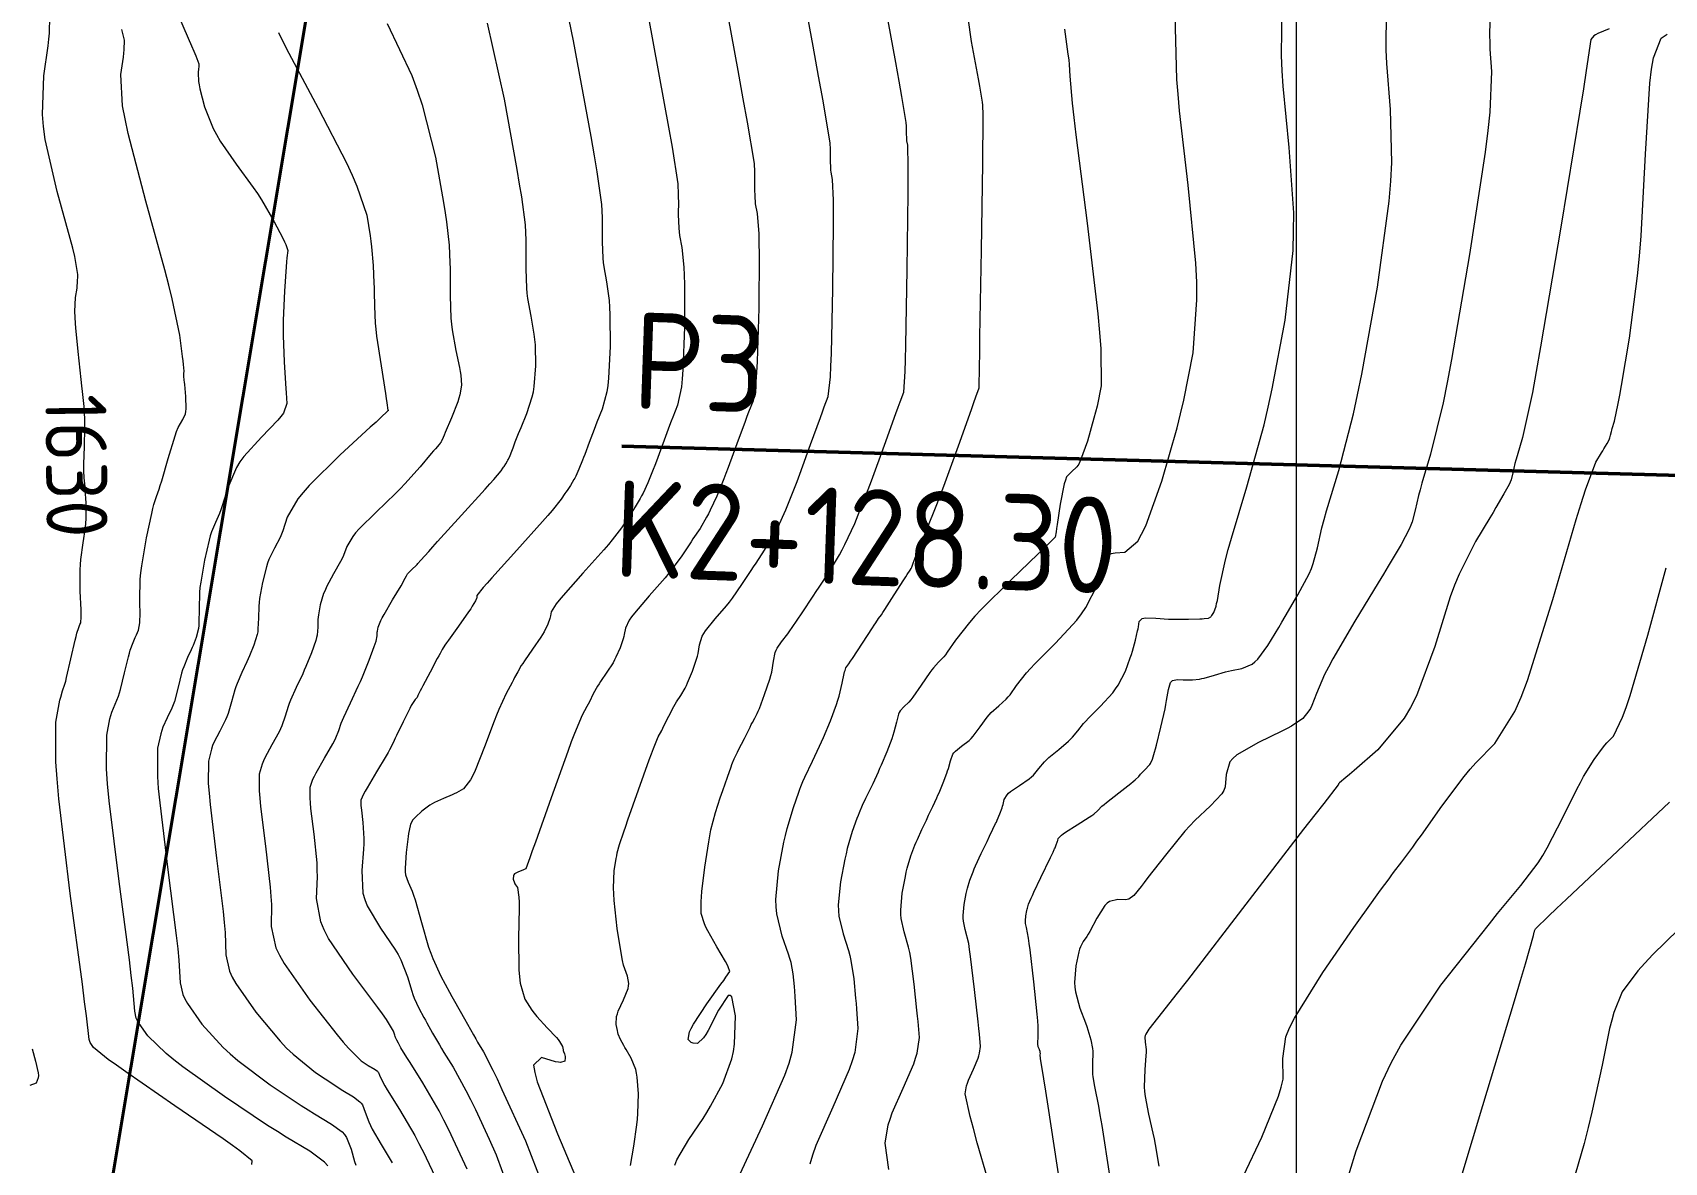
# Model space of a CAD drawing. Header units: millimetres. Extents: x 837475 to 838477, y 1189012 to 1191015.
# Drawn here: x 837597.9 to 837699.4, y 1189293.2 to 1189363.5 of the extents above; entities that cross this region are included whole.
import ezdxf

# ---------------------------------------------------------------- set-up
doc = ezdxf.new("R2010")
doc.units = ezdxf.units.MM
doc.header["$LTSCALE"] = 0.3
for name, color, linetype, lineweight in [('Absicisado Pto Obligatorio', 250, 'Continuous', 50), ('COORD', 253, 'Continuous', 20), ('CORREDORVIA', 94, 'Continuous', 40)]:
    doc.layers.add(name, color=color, linetype=linetype, lineweight=lineweight)
doc.layers.add('COTAS 10', color=7, linetype='Continuous', lineweight=9, true_color=0x6e3e2d)
doc.layers.add('COTAS INT', color=7, linetype='Continuous', lineweight=5, true_color=0x9fa19f)
doc.styles.get("Standard").update_dxf_attribs({"font": 'isocp2.shx', "bigfont": '@extfont2.shx'})

msp = doc.modelspace()

# ---------------------------------------------------------------- linework, layer by layer
at = {"layer": 'Absicisado Pto Obligatorio'}
msp.add_line((837723.49, 1189335.31), (837634.55, 1189337.8), dxfattribs=at)
at = {"layer": 'COORD'}
msp.add_line((837676.51, 1189013.87), (837676.51, 1191013.87), dxfattribs=at)
at = {"layer": 'CORREDORVIA'}
msp.add_lwpolyline([(837918.48, 1189883.49), (837925.04, 1189453.38), (837902.5, 1189217.71), (837593.19, 1189234.4), (837666.02, 1189670.12), (837623.32, 1189818.02), (837548.5, 1190011.45), (837506.88, 1190461.6), (837936.28, 1190278.25), (837938.05, 1190355.4), (837933.05, 1190517.45), (837913.69, 1190646.74), (837916.91, 1190801.89), (837910.68, 1191000.96), (838213.03, 1190992.91), (838237.17, 1190821.34), (838237, 1190602.88), (838240.03, 1190437.2), (838238.1, 1190145.73), (838184.2, 1189898.28), (837758.84, 1190109.91), (837918.48, 1189883.49)], dxfattribs=at)
at = {"layer": 'COTAS 10'}
for points in [[(837637.85, 1189293.06), (837637.98, 1189293.4), (837638.72, 1189294.65), (837639.61, 1189295.97), (837639.85, 1189296.34), (837640.07, 1189296.73), (837640.84, 1189298.15), (837641.4, 1189299.68), (837641.5, 1189300.13), (837641.57, 1189300.59), (837641.63, 1189302.36), (837641.4, 1189303.53), (837641.3, 1189303.62), (837641.17, 1189303.61), (837640.57, 1189302.71), (837639.93, 1189301.44), (837639.78, 1189301.19), (837639.64, 1189300.99), (837639.26, 1189300.64), (837639, 1189300.65), (837638.93, 1189300.67), (837638.87, 1189300.7), (837638.69, 1189300.87), (837638.77, 1189301.35), (837638.88, 1189301.57), (837639.02, 1189301.83), (837639.85, 1189303.09), (837640.72, 1189304.32), (837640.9, 1189304.56), (837641.03, 1189304.76), (837641.28, 1189305.12), (837641.18, 1189305.4), (837641.1, 1189305.55), (837641, 1189305.73), (837640.46, 1189306.64), (837639.9, 1189307.63), (837639.78, 1189307.86), (837639.69, 1189308.08), (837639.5, 1189308.71), (837639.49, 1189309.47), (837639.51, 1189309.76), (837639.54, 1189310.09), (837639.71, 1189311.6), (837639.96, 1189313.18), (837640.03, 1189313.56), (837640.1, 1189313.92), (837640.39, 1189315.01), (837640.68, 1189315.91), (837640.76, 1189316.15), (837640.84, 1189316.38), (837641.12, 1189317.2), (837641.35, 1189317.85), (837641.4, 1189317.99), (837641.45, 1189318.1), (837641.55, 1189318.35), (837641.69, 1189318.62), (837641.75, 1189318.75), (837641.82, 1189318.89), (837642.18, 1189319.61), (837642.54, 1189320.32), (837642.61, 1189320.47), (837642.68, 1189320.6), (837642.83, 1189320.86), (837642.98, 1189321.16), (837643.04, 1189321.31), (837643.11, 1189321.48), (837643.44, 1189322.34), (837643.77, 1189323.29), (837643.83, 1189323.52), (837643.89, 1189323.74), (837644, 1189324.42), (837644.1, 1189324.96), (837644.15, 1189325.09), (837644.21, 1189325.22), (837644.48, 1189325.62), (837644.88, 1189326.12), (837645.01, 1189326.3), (837645.16, 1189326.51), (837645.78, 1189327.43), (837646.46, 1189328.46), (837646.64, 1189328.74), (837646.82, 1189329.01), (837647.47, 1189329.99), (837648.09, 1189331.03), (837648.26, 1189331.34), (837648.43, 1189331.68), (837649.04, 1189332.99), (837649.68, 1189334.59), (837649.88, 1189335.1), (837650.09, 1189335.64), (837650.9, 1189337.85), (837651.6, 1189339.83), (837651.74, 1189340.22), (837651.86, 1189340.54), (837652.09, 1189341.15), (837652.17, 1189342.43), (837652.19, 1189343.17), (837652.21, 1189344.08), (837652.3, 1189348.78), (837652.36, 1189353.5), (837652.37, 1189354.42), (837652.37, 1189355.18), (837652.34, 1189356.52), (837652.29, 1189356.79), (837652.28, 1189356.87), (837652.28, 1189356.95), (837652.27, 1189357.25), (837652.27, 1189357.54), (837652.27, 1189357.61), (837652.26, 1189357.69), (837652.25, 1189357.92), (837651.97, 1189359.55), (837651.8, 1189360.5), (837651.59, 1189361.66), (837650.49, 1189367.66)], [(837661.82, 1189291.84), (837661.07, 1189296.73), (837660.92, 1189297.67), (837660.81, 1189298.43), (837660.6, 1189299.69), (837660.59, 1189299.78), (837660.58, 1189299.83), (837660.58, 1189299.92), (837660.59, 1189300), (837660.58, 1189300.05), (837660.57, 1189300.13), (837660.54, 1189300.23), (837660.53, 1189300.26), (837660.52, 1189300.29), (837660.46, 1189300.43), (837660.43, 1189300.61), (837660.43, 1189300.67), (837660.43, 1189300.73), (837660.46, 1189300.99), (837660.44, 1189301.7), (837660.42, 1189302.04), (837660.39, 1189302.45), (837660.18, 1189304.46), (837659.95, 1189306.46), (837659.89, 1189306.86), (837659.85, 1189307.19), (837659.73, 1189307.85), (837659.67, 1189308.1), (837659.66, 1189308.18), (837659.66, 1189308.26), (837659.69, 1189308.58), (837659.75, 1189308.9), (837659.76, 1189308.98), (837659.78, 1189309.06), (837659.85, 1189309.29), (837660.01, 1189309.68), (837660.09, 1189309.84), (837660.18, 1189310.04), (837660.62, 1189310.96), (837661.22, 1189312.21), (837661.38, 1189312.54), (837661.45, 1189312.71), (837661.47, 1189312.75), (837661.5, 1189312.8), (837661.57, 1189312.98), (837661.64, 1189313.16), (837661.65, 1189313.21), (837661.67, 1189313.25), (837661.7, 1189313.39), (837661.9, 1189313.6), (837662.01, 1189313.68), (837662.15, 1189313.78), (837662.88, 1189314.24), (837663.63, 1189314.71), (837663.78, 1189314.81), (837663.91, 1189314.9), (837664.16, 1189315.13), (837664.42, 1189315.39), (837664.55, 1189315.5), (837664.7, 1189315.62), (837665.46, 1189316.22), (837666.21, 1189316.81), (837666.36, 1189316.93), (837666.48, 1189317.03), (837666.72, 1189317.25), (837666.82, 1189317.38), (837666.86, 1189317.43), (837666.91, 1189317.48), (837667.12, 1189317.69), (837667.34, 1189317.93), (837667.39, 1189317.99), (837667.43, 1189318.06), (837667.56, 1189318.31), (837667.69, 1189318.76), (837667.75, 1189318.96), (837667.81, 1189319.2), (837668.08, 1189320.3), (837668.34, 1189321.46), (837668.4, 1189321.73), (837668.44, 1189321.97), (837668.56, 1189322.66), (837668.69, 1189323.08), (837668.74, 1189323.16), (837668.81, 1189323.21), (837669.11, 1189323.28), (837669.47, 1189323.25), (837669.57, 1189323.25), (837669.67, 1189323.25), (837670.04, 1189323.25), (837670.48, 1189323.3), (837670.62, 1189323.33), (837670.78, 1189323.36), (837671.41, 1189323.55), (837672.1, 1189323.75), (837672.28, 1189323.8), (837672.47, 1189323.84), (837673.12, 1189323.96), (837673.76, 1189324.23), (837673.93, 1189324.37), (837674.11, 1189324.54), (837674.74, 1189325.4), (837675.41, 1189326.51), (837675.61, 1189326.84), (837675.82, 1189327.19), (837676.6, 1189328.54), (837677.3, 1189329.85), (837677.44, 1189330.18), (837677.56, 1189330.49), (837677.83, 1189331.46), (837678.1, 1189332.72), (837678.24, 1189333.22), (837678.39, 1189333.77), (837679.14, 1189336.28), (837680.06, 1189339.8), (837680.32, 1189340.99), (837680.58, 1189342.27), (837681.55, 1189347.68), (837682.27, 1189353.03), (837682.38, 1189354.28), (837682.45, 1189355.43), (837682.36, 1189358.74), (837682.13, 1189361.59), (837682.1, 1189362.45), (837682.09, 1189363.34), (837682.2, 1189366.81)], [(837611.55, 1189293.11), (837611.56, 1189293.33), (837610.8, 1189293.95), (837610.34, 1189294.29), (837609.76, 1189294.7), (837606.76, 1189296.76), (837603.72, 1189298.86), (837603.12, 1189299.28), (837602.62, 1189299.64), (837601.71, 1189300.38), (837601.53, 1189300.63), (837601.5, 1189300.69), (837601.47, 1189300.75), (837601.44, 1189300.89), (837601.27, 1189302.35), (837601.15, 1189303.23), (837601.01, 1189304.32), (837600.25, 1189309.96), (837599.54, 1189315.85), (837599.43, 1189317.09), (837599.35, 1189318.16), (837599.36, 1189320.63), (837599.57, 1189321.76), (837599.61, 1189321.99), (837599.66, 1189322.18), (837599.78, 1189322.58), (837599.92, 1189322.98), (837599.97, 1189323.18), (837600.03, 1189323.41), (837600.3, 1189324.57), (837600.57, 1189325.73), (837600.63, 1189325.96), (837600.67, 1189326.15), (837600.78, 1189326.52), (837600.83, 1189326.64), (837600.86, 1189326.7), (837600.91, 1189326.81), (837600.93, 1189327.18), (837600.93, 1189327.38), (837600.93, 1189327.61), (837600.88, 1189328.77), (837600.87, 1189330.09), (837600.89, 1189330.43), (837600.91, 1189330.75), (837601.05, 1189331.78), (837601.2, 1189332.73), (837601.22, 1189333), (837601.24, 1189333.27), (837601.24, 1189334.26), (837601.19, 1189335.1), (837601.18, 1189335.29), (837601.16, 1189335.45), (837601.12, 1189335.82), (837601.09, 1189336.26), (837601.09, 1189336.46), (837601.09, 1189336.68), (837601.13, 1189337.76), (837601.17, 1189338.93), (837601.17, 1189339.21), (837601.16, 1189339.47), (837601.12, 1189340.26), (837601.02, 1189341.2), (837600.98, 1189341.55), (837600.94, 1189341.94), (837600.74, 1189343.69), (837600.6, 1189345.15), (837600.58, 1189345.43), (837600.56, 1189345.82), (837600.54, 1189346.16), (837600.59, 1189347.04), (837600.68, 1189347.63), (837600.69, 1189347.78), (837600.71, 1189347.94), (837600.73, 1189348.48), (837600.53, 1189349.58), (837600.41, 1189350.1), (837600.25, 1189350.7), (837599.44, 1189353.63), (837598.7, 1189356.87), (837598.59, 1189357.67), (837598.52, 1189358.43), (837598.61, 1189360.82), (837598.88, 1189362.69), (837598.93, 1189363.11), (837598.97, 1189363.49), (837598.99, 1189364.53)], [(837624.94, 1189292.82), (837624.22, 1189294.37), (837623.79, 1189295.27), (837623.48, 1189295.87), (837623.19, 1189296.44), (837622.18, 1189298.19), (837621.39, 1189299.45), (837621.23, 1189299.7), (837621.09, 1189299.92), (837620.82, 1189300.37), (837620.71, 1189300.56), (837620.69, 1189300.61), (837620.66, 1189300.66), (837620.57, 1189300.83), (837620.48, 1189301.01), (837620.46, 1189301.07), (837620.44, 1189301.14), (837620.36, 1189301.4), (837619.93, 1189302.12), (837619.68, 1189302.47), (837619.38, 1189302.88), (837617.82, 1189304.94), (837616.32, 1189307.17), (837616.04, 1189307.7), (837615.83, 1189308.19), (837615.57, 1189309.65), (837615.63, 1189311), (837615.62, 1189311.42), (837615.6, 1189311.87), (837615.42, 1189313.65), (837615.22, 1189315.26), (837615.19, 1189315.6), (837615.17, 1189315.9), (837615.17, 1189316.57), (837615.35, 1189317.08), (837615.44, 1189317.26), (837615.54, 1189317.47), (837616.06, 1189318.38), (837616.58, 1189319.27), (837616.68, 1189319.47), (837616.77, 1189319.65), (837616.95, 1189320.1), (837617.1, 1189320.56), (837617.18, 1189320.74), (837617.26, 1189320.93), (837617.69, 1189321.83), (837618.17, 1189322.87), (837618.3, 1189323.15), (837618.42, 1189323.44), (837618.84, 1189324.47), (837619.16, 1189325.32), (837619.22, 1189325.5), (837619.27, 1189325.65), (837619.34, 1189325.99), (837619.35, 1189326.17), (837619.35, 1189326.23), (837619.36, 1189326.29), (837619.4, 1189326.53), (837619.57, 1189326.95), (837619.66, 1189327.12), (837619.77, 1189327.32), (837620.3, 1189328.23), (837620.83, 1189329.11), (837620.93, 1189329.28), (837621.01, 1189329.43), (837621.16, 1189329.72), (837621.23, 1189329.84), (837621.27, 1189329.89), (837621.31, 1189329.93), (837621.52, 1189330.14), (837621.76, 1189330.37), (837621.82, 1189330.43), (837621.87, 1189330.49), (837622.06, 1189330.69), (837622.55, 1189331.24), (837622.8, 1189331.52), (837623.09, 1189331.85), (837624.58, 1189333.49), (837626.06, 1189335.12), (837626.35, 1189335.45), (837626.59, 1189335.72), (837627.05, 1189336.25), (837627.16, 1189336.43), (837627.2, 1189336.48), (837627.23, 1189336.53), (837627.34, 1189336.7), (837627.45, 1189336.88), (837627.47, 1189336.93), (837627.5, 1189336.99), (837627.61, 1189337.22), (837627.72, 1189337.49), (837627.76, 1189337.58), (837627.79, 1189337.68), (837627.93, 1189338.06), (837628.13, 1189338.58), (837628.21, 1189338.76), (837628.29, 1189338.96), (837628.65, 1189339.82), (837628.99, 1189340.86), (837629.06, 1189341.18), (837629.11, 1189341.5), (837629.21, 1189342.79), (837629.18, 1189344.09), (837629.15, 1189344.43), (837629.11, 1189344.76), (837628.92, 1189345.88), (837628.72, 1189346.98), (837628.68, 1189347.3), (837628.65, 1189347.62), (837628.61, 1189348.83), (837628.61, 1189350.01), (837628.61, 1189350.31), (837628.6, 1189350.6), (837628.56, 1189351.56), (837628.33, 1189353.3), (837628.2, 1189354.08), (837628.05, 1189355), (837627.26, 1189359.38), (837626.21, 1189364.1)], [(837686.11, 1189290.15), (837688.11, 1189296.77), (837690.07, 1189303.29), (837690.44, 1189304.55), (837690.75, 1189305.58), (837691.26, 1189307.34), (837691.3, 1189307.55), (837691.31, 1189307.6), (837691.32, 1189307.64), (837691.37, 1189307.76), (837692.18, 1189308.56), (837692.68, 1189309.03), (837693.3, 1189309.61), (837696.5, 1189312.61), (837699.72, 1189315.65)]]:
    msp.add_lwpolyline(points, dxfattribs=at)
at = {"layer": 'COTAS INT'}
for points in [[(837635.09, 1189293.05), (837635.31, 1189294.24), (837635.5, 1189295.57), (837635.54, 1189295.93), (837635.56, 1189296.28), (837635.6, 1189297.49), (837635.52, 1189298.54), (837635.47, 1189298.79), (837635.42, 1189299.02), (837635.13, 1189299.72), (837634.82, 1189300.25), (837634.74, 1189300.38), (837634.68, 1189300.5), (837634.48, 1189300.88), (837634.34, 1189301.22), (837634.31, 1189301.32), (837634.29, 1189301.43), (837634.2, 1189301.82), (837634.23, 1189302.31), (837634.28, 1189302.47), (837634.33, 1189302.64), (837634.66, 1189303.35), (837634.95, 1189304.05), (837634.98, 1189304.21), (837635, 1189304.37), (837634.9, 1189304.82), (837634.66, 1189305.5), (837634.59, 1189305.8), (837634.53, 1189306.15), (837634.27, 1189307.79), (837634.08, 1189309.53), (837634.06, 1189309.94), (837634.04, 1189310.31), (837634.08, 1189311.37), (837634.2, 1189312.13), (837634.24, 1189312.31), (837634.27, 1189312.49), (837634.41, 1189313.01), (837634.68, 1189313.8), (837634.8, 1189314.15), (837634.93, 1189314.54), (837635.59, 1189316.42), (837636.25, 1189318.27), (837636.4, 1189318.66), (837636.52, 1189318.99), (837636.82, 1189319.7), (837637.04, 1189320.11), (837637.11, 1189320.25), (837637.18, 1189320.39), (837637.48, 1189320.99), (837637.79, 1189321.59), (837637.87, 1189321.74), (837637.95, 1189321.88), (837638.22, 1189322.29), (837638.49, 1189322.74), (837638.57, 1189322.9), (837638.65, 1189323.07), (837638.95, 1189323.8), (837639.21, 1189324.55), (837639.26, 1189324.73), (837639.3, 1189324.9), (837639.39, 1189325.44), (837639.56, 1189325.97), (837639.66, 1189326.14), (837639.77, 1189326.31), (837640.36, 1189327.05), (837641.06, 1189327.86), (837641.25, 1189328.09), (837641.43, 1189328.33), (837642.03, 1189329.19), (837642.6, 1189330.05), (837642.75, 1189330.29), (837642.91, 1189330.52), (837643.44, 1189331.33), (837643.96, 1189332.2), (837644.11, 1189332.46), (837644.25, 1189332.74), (837644.75, 1189333.83), (837645.29, 1189335.17), (837645.46, 1189335.59), (837645.63, 1189336.05), (837646.3, 1189337.9), (837646.91, 1189339.58), (837647.04, 1189339.93), (837647.15, 1189340.23), (837647.4, 1189340.89), (837647.53, 1189342.11), (837647.56, 1189342.77), (837647.59, 1189343.56), (837647.68, 1189347.58), (837647.73, 1189351.62), (837647.73, 1189352.42), (837647.72, 1189353.09), (837647.66, 1189354.39), (837647.58, 1189354.83), (837647.56, 1189354.96), (837647.55, 1189355.08), (837647.54, 1189355.56), (837647.54, 1189356.03), (837647.53, 1189356.15), (837647.53, 1189356.27), (837647.52, 1189356.65), (837647.07, 1189359.27), (837646.79, 1189360.8), (837646.45, 1189362.67), (837644.67, 1189372.34)], [(837640.11, 1189370.22), (837641.77, 1189361.17), (837642.09, 1189359.4), (837642.35, 1189357.95), (837642.78, 1189355.38), (837642.8, 1189354.85), (837642.8, 1189354.69), (837642.81, 1189354.53), (837642.81, 1189353.88), (837642.83, 1189353.22), (837642.84, 1189353.04), (837642.86, 1189352.87), (837642.97, 1189352.27), (837643.07, 1189351.01), (837643.08, 1189350.42), (837643.09, 1189349.74), (837643.07, 1189346.38), (837642.97, 1189343.05), (837642.94, 1189342.37), (837642.9, 1189341.8), (837642.72, 1189340.62), (837642.43, 1189339.91), (837642.33, 1189339.64), (837642.22, 1189339.33), (837641.71, 1189337.94), (837641.17, 1189336.46), (837641.03, 1189336.09), (837640.9, 1189335.75), (837640.47, 1189334.68), (837640.06, 1189333.8), (837639.95, 1189333.58), (837639.83, 1189333.37), (837639.42, 1189332.67), (837638.98, 1189332.02), (837638.86, 1189331.83), (837638.74, 1189331.65), (837638.29, 1189330.96), (837637.69, 1189330.15), (837637.48, 1189329.89), (837637.25, 1189329.61), (837636.25, 1189328.47), (837635.34, 1189327.41), (837635.16, 1189327.18), (837635.02, 1189326.97), (837634.78, 1189326.46), (837634.71, 1189326.07), (837634.68, 1189325.94), (837634.64, 1189325.81), (837634.45, 1189325.25), (837634.19, 1189324.66), (837634.1, 1189324.49), (837634.01, 1189324.32), (837633.62, 1189323.73), (837633.23, 1189323.16), (837633.14, 1189323.01), (837633.05, 1189322.86), (837632.78, 1189322.38), (837632.54, 1189321.89), (837632.46, 1189321.75), (837632.39, 1189321.6), (837632.09, 1189321.05), (837631.61, 1189319.91), (837631.41, 1189319.4), (837631.19, 1189318.8), (837630.16, 1189315.92), (837629.18, 1189313.15), (837628.99, 1189312.61), (837628.84, 1189312.19), (837628.58, 1189311.5), (837628.49, 1189311.46), (837628.45, 1189311.44), (837628.4, 1189311.42), (837628.13, 1189311.32), (837627.88, 1189311.18), (837627.84, 1189311.13), (837627.81, 1189311.08), (837627.8, 1189310.86), (837627.89, 1189310.63), (837627.91, 1189310.57), (837627.94, 1189310.51), (837628.07, 1189310.33), (837628.16, 1189309.74), (837628.17, 1189309.43), (837628.18, 1189309.06), (837628.14, 1189307.19), (837628.15, 1189305.21), (837628.19, 1189304.78), (837628.24, 1189304.39), (837628.53, 1189303.39), (837628.97, 1189302.71), (837629.11, 1189302.51), (837629.27, 1189302.32), (837629.91, 1189301.61), (837630.49, 1189301), (837630.6, 1189300.87), (837630.69, 1189300.75), (837630.86, 1189300.44), (837630.9, 1189300.24), (837630.91, 1189300.19), (837630.93, 1189300.14), (837630.99, 1189299.99), (837631.03, 1189299.83), (837631.04, 1189299.78), (837631.04, 1189299.73), (837631.01, 1189299.54), (837630.75, 1189299.45), (837630.62, 1189299.47), (837630.44, 1189299.5), (837629.57, 1189299.77), (837629.07, 1189299.28), (837629.14, 1189298.83), (837629.29, 1189298.25), (837630.56, 1189295.01), (837632.06, 1189291.42)], [(837630.27, 1189369.16), (837631.54, 1189363), (837632.62, 1189357.05), (837632.83, 1189355.86), (837633, 1189354.85), (837633.3, 1189352.83), (837633.34, 1189352.02), (837633.34, 1189351.77), (837633.34, 1189351.52), (837633.34, 1189350.51), (837633.38, 1189349.49), (837633.4, 1189349.21), (837633.43, 1189348.94), (837633.6, 1189348.01), (837633.77, 1189346.85), (837633.79, 1189346.43), (837633.81, 1189345.97), (837633.83, 1189343.99), (837633.73, 1189342.02), (837633.68, 1189341.57), (837633.62, 1189341.17), (837633.34, 1189340.09), (837633, 1189339.28), (837632.91, 1189339.06), (837632.83, 1189338.83), (837632.52, 1189338.02), (837632.25, 1189337.27), (837632.18, 1189337.08), (837632.11, 1189336.91), (837631.89, 1189336.37), (837631.69, 1189335.93), (837631.63, 1189335.81), (837631.58, 1189335.71), (837631.36, 1189335.35), (837631.15, 1189335.03), (837631.08, 1189334.93), (837631.02, 1189334.84), (837630.79, 1189334.49), (837630.23, 1189333.79), (837629.95, 1189333.47), (837629.63, 1189333.1), (837628.03, 1189331.33), (837626.47, 1189329.6), (837626.18, 1189329.26), (837625.94, 1189328.99), (837625.55, 1189328.5), (837625.53, 1189328.39), (837625.53, 1189328.36), (837625.52, 1189328.32), (837625.46, 1189328.17), (837625.26, 1189327.83), (837625.16, 1189327.67), (837625.03, 1189327.49), (837624.4, 1189326.59), (837623.78, 1189325.72), (837623.66, 1189325.55), (837623.56, 1189325.41), (837623.38, 1189325.14), (837623.25, 1189324.89), (837623.17, 1189324.75), (837623.08, 1189324.58), (837622.64, 1189323.74), (837622.19, 1189322.89), (837622.1, 1189322.72), (837622.02, 1189322.57), (837621.88, 1189322.27), (837621.83, 1189322.16), (837621.81, 1189322.13), (837621.79, 1189322.11), (837621.71, 1189322.03), (837621.53, 1189321.78), (837621.46, 1189321.65), (837621.37, 1189321.48), (837620.95, 1189320.64), (837620.54, 1189319.8), (837620.46, 1189319.63), (837620.39, 1189319.49), (837620.28, 1189319.21), (837620.11, 1189318.9), (837620.02, 1189318.73), (837619.91, 1189318.53), (837619.31, 1189317.54), (837618.71, 1189316.53), (837618.6, 1189316.32), (837618.5, 1189316.14), (837618.33, 1189315.76), (837618.33, 1189315.44), (837618.34, 1189315.3), (837618.36, 1189315.14), (837618.45, 1189314.38), (837618.52, 1189313.38), (837618.51, 1189313.06), (837618.5, 1189312.73), (837618.39, 1189311.4), (837618.46, 1189309.98), (837618.57, 1189309.59), (837618.71, 1189309.2), (837619.54, 1189307.8), (837620.45, 1189306.49), (837620.65, 1189306.16), (837620.82, 1189305.84), (837621.23, 1189304.78), (837621.49, 1189303.89), (837621.57, 1189303.67), (837621.64, 1189303.46), (837621.93, 1189302.82), (837622.25, 1189302.25), (837622.34, 1189302.08), (837622.44, 1189301.91), (837622.79, 1189301.27), (837623.21, 1189300.54), (837623.35, 1189300.32), (837623.49, 1189300.08), (837624.07, 1189299.15), (837624.86, 1189297.71), (837625.14, 1189297.15), (837625.45, 1189296.52), (837626.3, 1189294.68), (837626.75, 1189293.7), (837627.52, 1189291.54)], [(837635.82, 1189366.61), (837637.2, 1189359.11), (837637.46, 1189357.63), (837637.68, 1189356.4), (837638.04, 1189354.11), (837638.07, 1189353.44), (837638.07, 1189353.23), (837638.08, 1189353.02), (837638.07, 1189352.2), (837638.1, 1189351.35), (837638.12, 1189351.13), (837638.15, 1189350.9), (837638.29, 1189350.14), (837638.42, 1189348.93), (837638.44, 1189348.43), (837638.45, 1189347.85), (837638.45, 1189345.19), (837638.35, 1189342.53), (837638.31, 1189341.97), (837638.26, 1189341.49), (837638.03, 1189340.35), (837637.72, 1189339.6), (837637.62, 1189339.35), (837637.52, 1189339.08), (837636.71, 1189336.86), (837636.6, 1189336.59), (837636.51, 1189336.33), (837636.18, 1189335.52), (837635.88, 1189334.86), (837635.79, 1189334.7), (837635.7, 1189334.54), (837635.39, 1189334.01), (837635.07, 1189333.52), (837634.97, 1189333.38), (837634.88, 1189333.24), (837634.54, 1189332.72), (837633.96, 1189331.97), (837633.72, 1189331.68), (837633.44, 1189331.35), (837632.14, 1189329.9), (837630.91, 1189328.51), (837630.67, 1189328.22), (837630.48, 1189327.98), (837630.17, 1189327.48), (837630.12, 1189327.23), (837630.1, 1189327.15), (837630.08, 1189327.06), (837629.96, 1189326.71), (837629.72, 1189326.24), (837629.63, 1189326.08), (837629.52, 1189325.91), (837629.01, 1189325.16), (837628.5, 1189324.44), (837628.4, 1189324.28), (837628.3, 1189324.14), (837628.08, 1189323.76), (837627.89, 1189323.39), (837627.82, 1189323.25), (837627.74, 1189323.09), (837627.37, 1189322.4), (837626.9, 1189321.4), (837626.76, 1189321.06), (837626.61, 1189320.69), (837626.02, 1189319.09), (837625.44, 1189317.61), (837625.29, 1189317.3), (837625.15, 1189317.04), (837624.71, 1189316.48), (837624.27, 1189316.23), (837624.14, 1189316.16), (837624, 1189316.1), (837623.46, 1189315.88), (837622.9, 1189315.63), (837622.76, 1189315.55), (837622.61, 1189315.46), (837622.12, 1189315.09), (837621.73, 1189314.72), (837621.64, 1189314.63), (837621.57, 1189314.54), (837621.42, 1189314.28), (837621.33, 1189313.88), (837621.3, 1189313.7), (837621.27, 1189313.5), (837621.14, 1189312.52), (837621.08, 1189311.53), (837621.08, 1189311.32), (837621.1, 1189311.13), (837621.26, 1189310.67), (837621.52, 1189310.1), (837621.61, 1189309.85), (837621.71, 1189309.56), (837622.1, 1189308.16), (837622.54, 1189306.63), (837622.67, 1189306.26), (837622.8, 1189305.91), (837623.3, 1189304.82), (837623.84, 1189303.83), (837623.99, 1189303.55), (837624.16, 1189303.26), (837624.77, 1189302.17), (837625.34, 1189301.17), (837625.47, 1189300.93), (837625.59, 1189300.72), (837625.96, 1189300.12), (837626.54, 1189298.98), (837626.8, 1189298.43), (837627.1, 1189297.77), (837628.56, 1189294.57), (837629.97, 1189290.93)], [(837641.89, 1189292.49), (837643.31, 1189295.5), (837644.7, 1189298.66), (837644.96, 1189299.4), (837645.16, 1189300.09), (837645.43, 1189302.11), (837645.34, 1189303.56), (837645.32, 1189303.88), (837645.29, 1189304.18), (837645.22, 1189304.97), (837645.08, 1189305.68), (837645.01, 1189305.92), (837644.92, 1189306.19), (837644.52, 1189307.31), (837644.19, 1189308.7), (837644.15, 1189309.13), (837644.14, 1189309.58), (837644.3, 1189311.37), (837644.64, 1189313.15), (837644.74, 1189313.58), (837644.84, 1189314), (837645.23, 1189315.31), (837645.57, 1189316.27), (837645.63, 1189316.46), (837645.69, 1189316.62), (837645.81, 1189316.94), (837645.94, 1189317.2), (837646.42, 1189318.2), (837646.85, 1189319.12), (837646.97, 1189319.39), (837647.09, 1189319.67), (837647.53, 1189320.71), (837647.91, 1189321.73), (837648, 1189321.99), (837648.07, 1189322.23), (837648.27, 1189323.04), (837648.39, 1189323.64), (837648.41, 1189323.75), (837648.44, 1189323.84), (837648.49, 1189324.01), (837648.68, 1189324.26), (837648.78, 1189324.41), (837648.9, 1189324.59), (837649.52, 1189325.53), (837650.14, 1189326.48), (837650.26, 1189326.66), (837650.36, 1189326.81), (837650.53, 1189327.06), (837650.7, 1189327.3), (837650.79, 1189327.45), (837650.91, 1189327.62), (837651.5, 1189328.55), (837652.09, 1189329.48), (837652.21, 1189329.66), (837652.3, 1189329.81), (837652.49, 1189330.08), (837652.55, 1189330.18), (837652.57, 1189330.22), (837652.59, 1189330.27), (837652.68, 1189330.52), (837652.86, 1189331.02), (837652.94, 1189331.22), (837653.04, 1189331.46), (837653.5, 1189332.56), (837654.14, 1189334.16), (837654.35, 1189334.71), (837654.58, 1189335.3), (837655.49, 1189337.81), (837656.3, 1189340.08), (837656.45, 1189340.51), (837656.58, 1189340.86), (837656.78, 1189341.42), (837656.8, 1189342.74), (837656.82, 1189343.57), (837656.83, 1189344.59), (837656.92, 1189349.98), (837657, 1189355.38), (837657.01, 1189356.42), (837657.02, 1189357.26), (837657.03, 1189358.65), (837657.01, 1189358.75), (837657, 1189358.78), (837657, 1189358.81), (837657, 1189358.93), (837657, 1189359.07), (837656.99, 1189359.1), (837656.99, 1189359.19), (837656.88, 1189359.82), (837656.82, 1189360.19), (837656.73, 1189360.64), (837656.31, 1189362.97), (837655.91, 1189365.78)], [(837651.17, 1189292.79), (837650.94, 1189294.44), (837651.13, 1189295.57), (837651.24, 1189295.93), (837651.37, 1189296.31), (837652.05, 1189297.86), (837652.71, 1189299.36), (837652.83, 1189299.72), (837652.93, 1189300.04), (837653.06, 1189301.01), (837652.98, 1189302), (837652.95, 1189302.34), (837652.91, 1189302.71), (837652.74, 1189304.32), (837652.53, 1189305.93), (837652.46, 1189306.29), (837652.39, 1189306.63), (837652.12, 1189307.58), (837651.93, 1189308.4), (837651.91, 1189308.65), (837651.9, 1189308.92), (837651.99, 1189309.98), (837652.19, 1189311.02), (837652.25, 1189311.28), (837652.31, 1189311.53), (837652.54, 1189312.3), (837652.79, 1189312.97), (837652.86, 1189313.15), (837652.94, 1189313.33), (837653.21, 1189313.95), (837653.5, 1189314.53), (837653.64, 1189314.84), (837653.9, 1189315.37), (837654.15, 1189315.91), (837654.22, 1189316.07), (837654.29, 1189316.23), (837654.55, 1189316.85), (837654.78, 1189317.44), (837654.82, 1189317.6), (837654.87, 1189317.74), (837654.99, 1189318.21), (837655.14, 1189318.62), (837655.21, 1189318.72), (837655.3, 1189318.81), (837655.69, 1189319.13), (837656.15, 1189319.48), (837656.28, 1189319.61), (837656.4, 1189319.74), (837656.84, 1189320.33), (837657.28, 1189320.93), (837657.4, 1189321.08), (837657.53, 1189321.22), (837658, 1189321.64), (837658.46, 1189322.06), (837658.58, 1189322.19), (837658.7, 1189322.33), (837659.11, 1189322.9), (837659.72, 1189323.69), (837659.97, 1189323.96), (837660.24, 1189324.25), (837661.53, 1189325.53), (837662.85, 1189326.96), (837663.15, 1189327.35), (837663.42, 1189327.75), (837664.15, 1189329.17), (837664.59, 1189330.32), (837664.68, 1189330.54), (837664.75, 1189330.73), (837664.86, 1189331.06), (837665.02, 1189331.12), (837665.11, 1189331.14), (837665.23, 1189331.15), (837665.83, 1189331.19), (837666.64, 1189331.88), (837666.88, 1189332.31), (837667.14, 1189332.84), (837668.14, 1189335.61), (837669.09, 1189338.93), (837669.31, 1189339.8), (837669.51, 1189340.66), (837670.09, 1189343.59), (837670.32, 1189346.9), (837670.31, 1189348), (837670.26, 1189349.17), (837669.78, 1189354.02), (837669.24, 1189358.66), (837669.15, 1189359.69), (837669.08, 1189360.61), (837669.02, 1189363.03), (837668.95, 1189365.34)], [(837657.95, 1189290.05), (837656.66, 1189294.46), (837656.42, 1189295.34), (837656.22, 1189296.08), (837655.92, 1189297.49), (837656, 1189298), (837656.05, 1189298.17), (837656.11, 1189298.34), (837656.42, 1189299.03), (837656.71, 1189299.71), (837656.77, 1189299.87), (837656.81, 1189300.02), (837656.87, 1189300.45), (837656.8, 1189301.21), (837656.77, 1189301.57), (837656.72, 1189301.98), (837656.5, 1189304), (837656.25, 1189306.05), (837656.19, 1189306.48), (837656.13, 1189306.85), (837655.92, 1189307.72), (837655.8, 1189308.25), (837655.78, 1189308.42), (837655.78, 1189308.59), (837655.84, 1189309.28), (837655.97, 1189309.96), (837656.01, 1189310.13), (837656.05, 1189310.29), (837656.2, 1189310.8), (837656.4, 1189311.32), (837656.48, 1189311.5), (837656.56, 1189311.68), (837656.91, 1189312.45), (837657.27, 1189313.2), (837657.43, 1189313.52), (837657.64, 1189313.96), (837657.8, 1189314.31), (837657.85, 1189314.41), (837657.89, 1189314.52), (837658.06, 1189314.92), (837658.21, 1189315.3), (837658.24, 1189315.4), (837658.27, 1189315.49), (837658.34, 1189315.8), (837658.52, 1189316.11), (837658.61, 1189316.2), (837658.72, 1189316.3), (837659.29, 1189316.69), (837659.89, 1189317.09), (837660.03, 1189317.21), (837660.15, 1189317.32), (837660.5, 1189317.73), (837660.85, 1189318.16), (837660.98, 1189318.29), (837661.12, 1189318.42), (837661.73, 1189318.93), (837662.33, 1189319.43), (837662.47, 1189319.56), (837662.59, 1189319.68), (837662.91, 1189320.08), (837663.27, 1189320.53), (837663.41, 1189320.69), (837663.58, 1189320.87), (837664.33, 1189321.61), (837665.1, 1189322.45), (837665.27, 1189322.69), (837665.43, 1189322.92), (837665.88, 1189323.79), (837666.18, 1189324.62), (837666.25, 1189324.84), (837666.31, 1189325.04), (837666.5, 1189325.73), (837666.63, 1189326.3), (837666.66, 1189326.43), (837666.68, 1189326.55), (837666.74, 1189326.88), (837666.92, 1189327.08), (837667.02, 1189327.1), (837667.14, 1189327.12), (837667.77, 1189327.1), (837668.56, 1189327.03), (837668.78, 1189327.02), (837669, 1189327.02), (837669.81, 1189327.02), (837670.5, 1189327.04), (837670.65, 1189327.05), (837670.77, 1189327.06), (837671.04, 1189327.1), (837671.18, 1189327.18), (837671.21, 1189327.21), (837671.25, 1189327.25), (837671.38, 1189327.44), (837671.51, 1189327.83), (837671.55, 1189328), (837671.6, 1189328.19), (837671.75, 1189329.12), (837672.11, 1189330.73), (837672.27, 1189331.36), (837672.47, 1189332.06), (837673.43, 1189335.26), (837674.5, 1189339.11), (837674.76, 1189340.22), (837675.01, 1189341.36), (837675.82, 1189345.63), (837676.3, 1189349.97), (837676.34, 1189351.14), (837676.35, 1189352.3), (837676.07, 1189356.38), (837675.69, 1189360.18), (837675.63, 1189361.15), (837675.59, 1189362.1), (837675.63, 1189365.25)], [(837688.57, 1189365.05), (837688.52, 1189363.35), (837688.53, 1189362.91), (837688.54, 1189362.49), (837688.65, 1189361.09), (837688.55, 1189358.56), (837688.42, 1189357.42), (837688.25, 1189356.09), (837687.28, 1189349.72), (837686.15, 1189343.18), (837685.88, 1189341.75), (837685.63, 1189340.49), (837684.86, 1189337.3), (837684.31, 1189335.48), (837684.2, 1189335.07), (837684.1, 1189334.72), (837683.9, 1189333.8), (837683.71, 1189333.09), (837683.62, 1189332.87), (837683.52, 1189332.63), (837683.02, 1189331.68), (837682.21, 1189330.32), (837681.92, 1189329.83), (837681.59, 1189329.28), (837680.15, 1189326.91), (837678.78, 1189324.57), (837678.5, 1189324.05), (837678.26, 1189323.59), (837677.75, 1189322.4), (837677.48, 1189321.65), (837677.39, 1189321.48), (837677.29, 1189321.32), (837676.9, 1189320.84), (837676.21, 1189320.38), (837675.93, 1189320.22), (837675.61, 1189320.06), (837674.15, 1189319.36), (837672.81, 1189318.58), (837672.56, 1189318.37), (837672.37, 1189318.15), (837672.15, 1189317.37), (837672.09, 1189316.59), (837672, 1189316.38), (837671.88, 1189316.17), (837671.17, 1189315.42), (837670.19, 1189314.5), (837669.89, 1189314.18), (837669.58, 1189313.83), (837668.37, 1189312.35), (837667.28, 1189310.95), (837667.05, 1189310.65), (837666.86, 1189310.4), (837666.4, 1189309.84), (837666.09, 1189309.62), (837665.99, 1189309.58), (837665.88, 1189309.56), (837665.41, 1189309.58), (837664.89, 1189309.47), (837664.74, 1189309.36), (837664.6, 1189309.22), (837664.09, 1189308.43), (837663.66, 1189307.6), (837663.56, 1189307.43), (837663.47, 1189307.28), (837663.24, 1189306.97), (837663.08, 1189306.65), (837663.03, 1189306.5), (837662.98, 1189306.33), (837662.8, 1189305.46), (837662.72, 1189304.42), (837662.74, 1189304.14), (837662.78, 1189303.85), (837663.05, 1189302.83), (837663.39, 1189301.91), (837663.47, 1189301.69), (837663.54, 1189301.48), (837663.73, 1189300.85), (837663.83, 1189300.31), (837663.84, 1189300.16), (837663.85, 1189300), (837663.83, 1189299.45), (837663.82, 1189298.88), (837663.83, 1189298.72), (837663.84, 1189298.56), (837663.96, 1189297.96), (837664.2, 1189296.74), (837664.29, 1189296.19), (837664.4, 1189295.54), (837664.89, 1189292.42)], [(837607.04, 1189364.41), (837607.8, 1189362.7), (837607.95, 1189362.36), (837608.07, 1189362.08), (837608.26, 1189361.58), (837608.26, 1189361.42), (837608.25, 1189361.36), (837608.24, 1189361.29), (837608.2, 1189361.01), (837608.23, 1189360.48), (837608.27, 1189360.27), (837608.32, 1189360.03), (837608.61, 1189358.9), (837609.15, 1189357.55), (837609.35, 1189357.17), (837609.57, 1189356.77), (837610.57, 1189355.33), (837611.63, 1189353.88), (837611.89, 1189353.5), (837612.14, 1189353.12), (837612.92, 1189351.79), (837613.47, 1189350.73), (837613.58, 1189350.51), (837613.66, 1189350.33), (837613.78, 1189349.97), (837613.73, 1189349.5), (837613.71, 1189349.25), (837613.69, 1189348.95), (837613.58, 1189347.43), (837613.5, 1189345.63), (837613.49, 1189345.15), (837613.49, 1189344.68), (837613.55, 1189343.04), (837613.64, 1189341.68), (837613.66, 1189341.38), (837613.68, 1189341.11), (837613.73, 1189340.44), (837613.52, 1189339.85), (837613.36, 1189339.63), (837613.17, 1189339.4), (837612.15, 1189338.36), (837611.05, 1189337.15), (837610.81, 1189336.81), (837610.59, 1189336.47), (837610.05, 1189335.2), (837609.71, 1189334.08), (837609.62, 1189333.83), (837609.54, 1189333.61), (837609.28, 1189333.05), (837609.04, 1189332.46), (837608.96, 1189332.22), (837608.89, 1189331.95), (837608.6, 1189330.7), (837608.37, 1189329.34), (837608.32, 1189329), (837608.29, 1189328.68), (837608.27, 1189327.66), (837608.26, 1189326.83), (837608.25, 1189326.63), (837608.23, 1189326.44), (837608.08, 1189325.88), (837607.89, 1189325.4), (837607.83, 1189325.26), (837607.77, 1189325.13), (837607.54, 1189324.64), (837607.31, 1189324.06), (837607.24, 1189323.87), (837607.18, 1189323.66), (837606.96, 1189322.79), (837606.73, 1189321.91), (837606.66, 1189321.7), (837606.58, 1189321.5), (837606.29, 1189320.9), (837606.01, 1189320.3), (837605.94, 1189320.1), (837605.88, 1189319.89), (837605.68, 1189319.01), (837605.68, 1189317.25), (837605.73, 1189316.49), (837605.82, 1189315.61), (837606.32, 1189311.43), (837606.84, 1189307.34), (837606.94, 1189306.51), (837607.01, 1189305.81), (837607.09, 1189304.4), (837607.26, 1189303.67), (837607.38, 1189303.41), (837607.55, 1189303.12), (837608.43, 1189301.84), (837609.76, 1189300.39), (837610.2, 1189299.98), (837610.68, 1189299.57), (837612.68, 1189298.07), (837614.62, 1189296.78), (837615.05, 1189296.5), (837615.45, 1189296.25), (837616.51, 1189295.62), (837617.17, 1189295.13), (837617.31, 1189294.97), (837617.43, 1189294.79), (837617.73, 1189294.06), (837617.94, 1189293.28), (837618.02, 1189293.07)], [(837619.96, 1189364.09), (837621.49, 1189360.84), (837621.83, 1189359.94), (837622.14, 1189359.03), (837622.97, 1189355.77), (837623.47, 1189352.94), (837623.57, 1189352.31), (837623.65, 1189351.75), (837623.82, 1189350.29), (837623.87, 1189349.19), (837623.88, 1189348.85), (837623.89, 1189348.51), (837623.88, 1189347.15), (837623.93, 1189345.75), (837623.96, 1189345.38), (837624, 1189345.02), (837624.23, 1189343.75), (837624.46, 1189342.68), (837624.51, 1189342.44), (837624.54, 1189342.21), (837624.59, 1189341.59), (837624.49, 1189340.99), (837624.43, 1189340.78), (837624.35, 1189340.55), (837623.96, 1189339.55), (837623.57, 1189338.65), (837623.5, 1189338.47), (837623.44, 1189338.33), (837623.34, 1189338.1), (837623.33, 1189338.08), (837623.33, 1189338.08), (837623.33, 1189338.07), (837623.32, 1189338.06), (837623.32, 1189338.05), (837623.32, 1189338.05), (837623.31, 1189338.04), (837623.31, 1189338.03), (837623.3, 1189338.03), (837623.3, 1189338.02), (837623.28, 1189338), (837623.27, 1189337.99), (837623.26, 1189337.97), (837623.19, 1189337.9), (837622.96, 1189337.63), (837622.85, 1189337.5), (837622.71, 1189337.33), (837622.01, 1189336.5), (837621.07, 1189335.45), (837620.79, 1189335.15), (837620.48, 1189334.84), (837619.28, 1189333.69), (837618.22, 1189332.64), (837618, 1189332.4), (837617.82, 1189332.18), (837617.46, 1189331.54), (837617.24, 1189330.98), (837617.16, 1189330.8), (837617.06, 1189330.61), (837616.63, 1189329.84), (837616.19, 1189329.03), (837616.1, 1189328.82), (837616.01, 1189328.62), (837615.8, 1189327.92), (837615.69, 1189327.3), (837615.68, 1189327.15), (837615.66, 1189327), (837615.65, 1189326.54), (837615.6, 1189326.04), (837615.56, 1189325.88), (837615.52, 1189325.7), (837615.26, 1189324.94), (837614.91, 1189324.09), (837614.81, 1189323.86), (837614.71, 1189323.62), (837614.31, 1189322.77), (837613.95, 1189321.98), (837613.87, 1189321.78), (837613.8, 1189321.59), (837613.62, 1189321), (837613.42, 1189320.4), (837613.34, 1189320.21), (837613.24, 1189320.02), (837612.8, 1189319.22), (837612.36, 1189318.41), (837612.27, 1189318.21), (837612.19, 1189318.01), (837612.01, 1189317.38), (837612.01, 1189316.35), (837612.04, 1189315.9), (837612.09, 1189315.38), (837612.39, 1189312.91), (837612.68, 1189310.36), (837612.73, 1189309.78), (837612.76, 1189309.27), (837612.74, 1189307.9), (837613.04, 1189306.59), (837613.27, 1189306.12), (837613.56, 1189305.6), (837615.15, 1189303.32), (837616.85, 1189301.16), (837617.23, 1189300.72), (837617.55, 1189300.35), (837618.34, 1189299.56), (837618.78, 1189299.27), (837618.88, 1189299.21), (837618.97, 1189299.15), (837619.21, 1189299.01), (837619.36, 1189298.9), (837619.39, 1189298.86), (837619.42, 1189298.82), (837619.48, 1189298.66), (837619.7, 1189298.22), (837619.82, 1189298), (837619.97, 1189297.75), (837620.73, 1189296.52), (837621.68, 1189294.91), (837621.94, 1189294.42), (837622.12, 1189294.06), (837622.2, 1189293.92), (837623.14, 1189291.94)], [(837616.27, 1189293.02), (837616.07, 1189293.25), (837615.16, 1189293.93), (837613.68, 1189294.8), (837613.14, 1189295.15), (837612.53, 1189295.54), (837609.85, 1189297.33), (837607.25, 1189299.18), (837606.69, 1189299.61), (837606.21, 1189300), (837605.07, 1189301.11), (837604.54, 1189301.87), (837604.44, 1189302.05), (837604.36, 1189302.21), (837604.27, 1189302.65), (837604.14, 1189304.08), (837604.05, 1189304.87), (837603.93, 1189305.83), (837603.29, 1189310.7), (837602.68, 1189315.73), (837602.58, 1189316.79), (837602.51, 1189317.71), (837602.52, 1189319.82), (837602.72, 1189320.82), (837602.78, 1189321.04), (837602.83, 1189321.24), (837603.04, 1189321.74), (837603.25, 1189322.24), (837603.31, 1189322.44), (837603.38, 1189322.66), (837603.63, 1189323.68), (837603.88, 1189324.69), (837603.94, 1189324.91), (837603.99, 1189325.11), (837604.16, 1189325.58), (837604.3, 1189325.88), (837604.34, 1189325.97), (837604.38, 1189326.05), (837604.5, 1189326.34), (837604.58, 1189326.81), (837604.59, 1189327), (837604.6, 1189327.22), (837604.58, 1189328.21), (837604.61, 1189329.51), (837604.65, 1189329.92), (837604.7, 1189330.35), (837605, 1189332.08), (837605.33, 1189333.61), (837605.4, 1189333.92), (837605.46, 1189334.17), (837605.61, 1189334.66), (837605.78, 1189335.11), (837605.85, 1189335.35), (837605.94, 1189335.63), (837606.34, 1189337.02), (837606.77, 1189338.43), (837606.87, 1189338.71), (837606.97, 1189338.96), (837607.25, 1189339.46), (837607.42, 1189339.8), (837607.44, 1189339.95), (837607.46, 1189340.11), (837607.44, 1189340.88), (837607.37, 1189341.62), (837607.36, 1189341.77), (837607.34, 1189341.9), (837607.32, 1189342.14), (837607.32, 1189342.25), (837607.32, 1189342.28), (837607.32, 1189342.31), (837607.33, 1189342.45), (837607.29, 1189342.88), (837607.27, 1189343.1), (837607.23, 1189343.36), (837607.06, 1189344.69), (837606.6, 1189346.95), (837606.39, 1189347.8), (837606.14, 1189348.76), (837604.95, 1189353.04), (837603.85, 1189357.25), (837603.66, 1189358.16), (837603.51, 1189358.96), (837603.4, 1189360.92), (837603.56, 1189361.99), (837603.59, 1189362.23), (837603.61, 1189362.45), (837603.62, 1189363.05), (837603.46, 1189363.72)], [(837613.2, 1189363.52), (837613.69, 1189362.56), (837615.67, 1189358.82), (837617.43, 1189355.41), (837617.78, 1189354.65), (837618.08, 1189353.97), (837618.69, 1189352.16), (837618.9, 1189350.88), (837618.94, 1189350.54), (837618.98, 1189350.2), (837619.09, 1189349.02), (837619.14, 1189347.93), (837619.15, 1189347.66), (837619.16, 1189347.39), (837619.17, 1189346.51), (837619.22, 1189345.45), (837619.26, 1189345.06), (837619.31, 1189344.64), (837619.58, 1189342.78), (837619.85, 1189341.07), (837619.9, 1189340.75), (837619.94, 1189340.48), (837620.01, 1189340.04), (837620.02, 1189340.02), (837620.02, 1189340.02), (837620.02, 1189340.01), (837620.02, 1189340), (837620.02, 1189339.99), (837620.02, 1189339.99), (837620.01, 1189339.98), (837619.55, 1189339.56), (837619.27, 1189339.29), (837618.91, 1189338.97), (837617.04, 1189337.25), (837615.12, 1189335.35), (837614.74, 1189334.91), (837614.41, 1189334.51), (837613.75, 1189333.37), (837613.48, 1189332.53), (837613.39, 1189332.31), (837613.3, 1189332.11), (837612.96, 1189331.45), (837612.61, 1189330.75), (837612.53, 1189330.52), (837612.45, 1189330.28), (837612.2, 1189329.31), (837612.03, 1189328.32), (837612, 1189328.07), (837611.98, 1189327.84), (837611.96, 1189327.1), (837611.93, 1189326.43), (837611.91, 1189326.25), (837611.87, 1189326.07), (837611.67, 1189325.41), (837611.4, 1189324.74), (837611.32, 1189324.56), (837611.24, 1189324.38), (837610.92, 1189323.71), (837610.63, 1189323.02), (837610.56, 1189322.82), (837610.49, 1189322.63), (837610.29, 1189321.89), (837610.07, 1189321.15), (837610, 1189320.95), (837609.91, 1189320.76), (837609.55, 1189320.06), (837609.19, 1189319.35), (837609.11, 1189319.16), (837609.04, 1189318.95), (837608.85, 1189318.2), (837608.84, 1189316.8), (837608.89, 1189316.2), (837608.95, 1189315.5), (837609.35, 1189312.17), (837609.76, 1189308.85), (837609.83, 1189308.15), (837609.89, 1189307.54), (837609.92, 1189306.15), (837610.15, 1189305.13), (837610.33, 1189304.76), (837610.55, 1189304.36), (837611.79, 1189302.58), (837613.31, 1189300.77), (837613.71, 1189300.35), (837614.11, 1189299.96), (837615.51, 1189298.82), (837616.7, 1189298.03), (837616.97, 1189297.85), (837617.21, 1189297.7), (837617.86, 1189297.32), (837618.26, 1189297.01), (837618.35, 1189296.91), (837618.43, 1189296.81), (837618.6, 1189296.36), (837618.82, 1189295.75), (837618.92, 1189295.54), (837619.04, 1189295.31), (837619.6, 1189294.35), (837620.28, 1189293.2)], [(837662.08, 1189363.74), (837662.3, 1189362.17), (837662.35, 1189361.83), (837662.38, 1189361.53), (837662.41, 1189360.81), (837662.56, 1189359.13), (837662.67, 1189358.23), (837662.8, 1189357.15), (837663.49, 1189351.67), (837664.16, 1189346.03), (837664.27, 1189344.86), (837664.35, 1189343.84), (837664.36, 1189341.55), (837664.11, 1189340.28), (837664.02, 1189339.91), (837663.92, 1189339.54), (837663.52, 1189338.1), (837663.08, 1189336.91), (837662.97, 1189336.68), (837662.86, 1189336.5), (837662.52, 1189336.19), (837662.21, 1189335.88), (837662.14, 1189335.68), (837662.06, 1189335.44), (837661.82, 1189334.19), (837661.63, 1189332.92), (837661.59, 1189332.67), (837661.56, 1189332.47), (837661.5, 1189332.12), (837661.06, 1189331.67), (837660.8, 1189331.41), (837660.46, 1189331.09), (837658.74, 1189329.45), (837656.91, 1189327.64), (837656.52, 1189327.22), (837656.17, 1189326.83), (837655.3, 1189325.73), (837654.8, 1189324.98), (837654.69, 1189324.82), (837654.58, 1189324.68), (837654.26, 1189324.35), (837653.94, 1189324.01), (837653.83, 1189323.87), (837653.71, 1189323.71), (837653.18, 1189322.93), (837652.65, 1189322.17), (837652.53, 1189322.01), (837652.41, 1189321.87), (837652.09, 1189321.57), (837651.87, 1189321.33), (837651.81, 1189321.23), (837651.77, 1189321.12), (837651.63, 1189320.63), (837651.47, 1189319.99), (837651.41, 1189319.79), (837651.34, 1189319.59), (837651.04, 1189318.78), (837650.69, 1189317.95), (837650.59, 1189317.73), (837650.5, 1189317.52), (837650.16, 1189316.79), (837649.86, 1189316.16), (837649.72, 1189315.87), (837649.51, 1189315.44), (837649.31, 1189314.98), (837649.25, 1189314.81), (837649.18, 1189314.62), (837648.88, 1189313.81), (837648.58, 1189312.76), (837648.5, 1189312.43), (837648.42, 1189312.09), (837648.15, 1189310.68), (837648.02, 1189309.25), (837648.03, 1189308.89), (837648.06, 1189308.55), (837648.32, 1189307.45), (837648.66, 1189306.41), (837648.73, 1189306.11), (837648.8, 1189305.8), (837648.98, 1189304.65), (837649.1, 1189303.45), (837649.13, 1189303.11), (837649.16, 1189302.78), (837649.24, 1189301.56), (837649.04, 1189300.07), (837648.89, 1189299.56), (837648.7, 1189299.01), (837647.68, 1189296.68), (837646.63, 1189294.28), (837646.42, 1189293.69), (837646.26, 1189293.13)], [(837695.96, 1189363.76), (837695.25, 1189363.46), (837695.12, 1189363.38), (837695.01, 1189363.31), (837694.83, 1189363.08), (837694.54, 1189361.17), (837694.36, 1189360.03), (837694.13, 1189358.64), (837692.96, 1189351.41), (837691.7, 1189343.97), (837691.43, 1189342.43), (837691.19, 1189341.13), (837690.57, 1189338.32), (837690.23, 1189337.18), (837690.16, 1189336.93), (837690.1, 1189336.71), (837689.98, 1189336.14), (837689.86, 1189335.7), (837689.8, 1189335.56), (837689.74, 1189335.41), (837689.42, 1189334.82), (837688.92, 1189333.97), (837688.74, 1189333.67), (837688.54, 1189333.33), (837687.64, 1189331.85), (837686.63, 1189329.82), (837686.35, 1189329.14), (837686.08, 1189328.41), (837685.11, 1189325.33), (837683.98, 1189322.26), (837683.61, 1189321.54), (837683.21, 1189320.87), (837681.57, 1189318.91), (837680.1, 1189317.62), (837679.81, 1189317.37), (837679.58, 1189317.17), (837679.19, 1189316.84), (837679.15, 1189316.81), (837679.14, 1189316.81), (837679.14, 1189316.8), (837679.13, 1189316.78), (837679.13, 1189316.75), (837679.12, 1189316.74), (837679.1, 1189316.72), (837678.21, 1189315.57), (837677.65, 1189314.85), (837676.96, 1189313.96), (837673.37, 1189309.3), (837669.73, 1189304.58), (837669.01, 1189303.66), (837668.42, 1189302.9), (837667.34, 1189301.52), (837667.14, 1189301.21), (837667.11, 1189301.12), (837667.09, 1189301.03), (837667.11, 1189300.72), (837667.16, 1189300.25), (837667.16, 1189300.08), (837667.15, 1189299.88), (837667.08, 1189298.99), (837667.05, 1189297.94), (837667.07, 1189297.64), (837667.1, 1189297.34), (837667.31, 1189296.23), (837667.59, 1189295.05), (837667.66, 1189294.71), (837667.73, 1189294.35), (837667.96, 1189293.01)], [(837673.22, 1189292.4), (837674.36, 1189294.81), (837675.39, 1189297.35), (837675.56, 1189297.91), (837675.68, 1189298.41), (837675.67, 1189299.7), (837675.85, 1189301.05), (837676.08, 1189301.6), (837676.39, 1189302.21), (837678.15, 1189305.04), (837680.09, 1189307.84), (837680.5, 1189308.43), (837680.86, 1189308.95), (837681.74, 1189310.18), (837682.27, 1189310.88), (837682.41, 1189311.07), (837682.55, 1189311.26), (837683.06, 1189311.93), (837683.75, 1189312.85), (837684.01, 1189313.21), (837684.29, 1189313.6), (837685.56, 1189315.39), (837686.95, 1189317.25), (837687.32, 1189317.69), (837687.67, 1189318.09), (837688.86, 1189319.3), (837690.1, 1189321.28), (837690.48, 1189322.18), (837690.88, 1189323.22), (837692.46, 1189328.26), (837693.9, 1189333.23), (837694.21, 1189334.23), (837694.48, 1189335.08), (837695.13, 1189336.79), (837695.48, 1189337.37), (837695.56, 1189337.5), (837695.64, 1189337.62), (837695.83, 1189337.96), (837695.96, 1189338.19), (837695.98, 1189338.25), (837696, 1189338.31), (837696.05, 1189338.48), (837696.1, 1189338.7), (837696.12, 1189338.79), (837696.15, 1189338.89), (837696.29, 1189339.34), (837696.53, 1189340.44), (837696.62, 1189340.96), (837696.73, 1189341.56), (837697.23, 1189344.5), (837697.73, 1189348.39), (837697.84, 1189349.61), (837697.95, 1189350.88), (837698.22, 1189355.95), (837698.5, 1189360.38), (837698.6, 1189361.24), (837698.71, 1189361.95), (837699.2, 1189363.18), (837699.56, 1189363.43)], [(837679.04, 1189290.1), (837680.22, 1189293.96), (837681.86, 1189298.29), (837682.41, 1189299.43), (837683, 1189300.53), (837685.5, 1189304.26), (837687.95, 1189307.37), (837688.51, 1189308.07), (837689.02, 1189308.71), (837690.46, 1189310.45), (837691.55, 1189311.88), (837691.83, 1189312.33), (837692.11, 1189312.8), (837693.08, 1189314.68), (837693.95, 1189316.46), (837694.17, 1189316.86), (837694.37, 1189317.24), (837695.02, 1189318.29), (837695.55, 1189319.01), (837695.69, 1189319.18), (837695.82, 1189319.33), (837696.24, 1189319.76), (837696.8, 1189320.93), (837697.01, 1189321.54), (837697.26, 1189322.29), (837698.36, 1189326.03), (837699.5, 1189330.22)], [(837701.09, 1189308.52), (837698.68, 1189306.16), (837698.18, 1189305.63), (837697.74, 1189305.15), (837696.76, 1189303.84), (837696.26, 1189302.55), (837696.12, 1189302.08), (837695.99, 1189301.56), (837695.52, 1189299.29), (837694.89, 1189296.35), (837694.66, 1189295.41), (837694.4, 1189294.42), (837693.25, 1189290.4)], [(837597.89, 1189300.3), (837598.1, 1189299.54), (837598.26, 1189298.8), (837598.27, 1189298.64), (837598.26, 1189298.5), (837598.13, 1189298.17), (837597.75, 1189298.02)]]:
    msp.add_lwpolyline(points, dxfattribs=at)

# ---------------------------------------------------------------- texts
at = {"layer": 'Absicisado Pto Obligatorio'}
for s, p in [('P3', (837635.17, 1189340.13, -1705.28)), ('K2+128.30', (837633.98, 1189329.68, -1705.28))]:
    msp.add_text(s, height=6, rotation=358.0158, dxfattribs=at).set_placement(p)
at = {"layer": 'COTAS 10', "insert": (837598.69, 1189341.01), "char_height": 3.8, "attachment_point": 7, "rotation": 270.5878}
msp.add_mtext('1630', dxfattribs=at)

doc.saveas('drawing.dxf')
